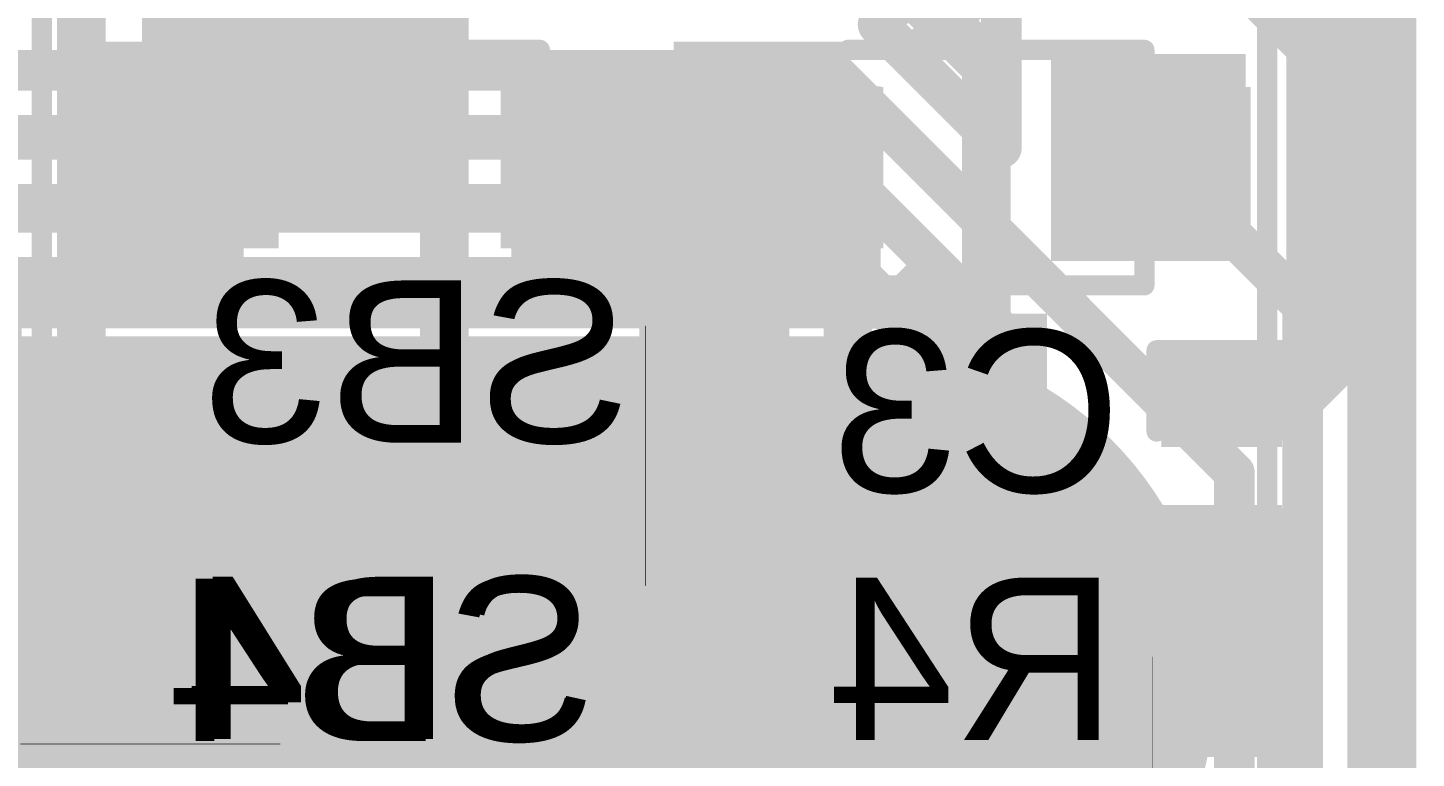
# Model space of a CAD drawing. Header units: millimetres. Extents: x -1.12 to 0.87, y -0.24 to 1.5.
# Drawn here: x -0.2672 to 0.075, y 0.5165 to 0.6965 of the extents above; entities that cross this region are included whole.
import ezdxf

# ---------------------------------------------------------------- set-up
doc = ezdxf.new("R2010")
doc.units = ezdxf.units.MM
doc.header["$MEASUREMENT"] = 0
for name, color, linetype in [('BottomLayer', 5, 'Continuous'), ('BottomOverlay', 54, 'Continuous'), ('BottomPaste', 16, 'Continuous'), ('BottomSolder', 6, 'Continuous'), ('Mechanical2', 216, 'Continuous'), ('TopLayer', 1, 'Continuous'), ('TopOverlay', 2, 'Continuous'), ('TopPaste', 8, 'Continuous'), ('TopSolder', 216, 'Continuous'), ('ViaHoleLayer', 16, 'Continuous')]:
    doc.layers.add(name, color=color, linetype=linetype)
doc.styles.add('Arial', font='', dxfattribs={"height": 0.2})
doc.styles.get('Arial').set_extended_font_data('Arial')

# ---------------------------------------------------------------- blocks, each defined once
blk = doc.blocks.new('S______B______0402_B_8')
at = {"layer": 'BottomLayer'}
for points in [[(-0.0095, 0.0125), (-0.0095, -0.0125), (-0.0275, -0.0125), (-0.0275, 0.0125)], [(0.0275, 0.0125), (0.0275, -0.0125), (0.0095, -0.0125), (0.0095, 0.0125)]]:
    blk.add_hatch(color=5, dxfattribs=at).paths.add_polyline_path(points)
at = {"layer": 'BottomPaste'}
for points in [[(-0.0095, 0.0125), (-0.0095, -0.0125), (-0.0275, -0.0125), (-0.0275, 0.0125)], [(0.0275, 0.0125), (0.0275, -0.0125), (0.0095, -0.0125), (0.0095, 0.0125)]]:
    blk.add_hatch(color=16, dxfattribs=at).paths.add_polyline_path(points)
at = {"layer": 'BottomSolder'}
for points in [[(-0.00733, 0.01467), (-0.00733, -0.01467), (-0.02967, -0.01467), (-0.02967, 0.01467)], [(0.02967, 0.01467), (0.02967, -0.01467), (0.00733, -0.01467), (0.00733, 0.01467)]]:
    blk.add_hatch(color=6, dxfattribs=at).paths.add_polyline_path(points)
at = {"layer": 'BottomOverlay'}
for points, const_width in [([(0.031, 0.016), (-0.031, 0.016)], 0.005), ([(-0.031, 0.016), (-0.031, -0.016)], 0.005), ([(0.031, 0.016), (0.031, -0.016)], 0.005), ([(0.032, 0.017), (-0.032, 0.017)], 0.000127), ([(0.031, -0.016), (-0.031, -0.016)], 0.005)]:
    blk.add_lwpolyline(points, dxfattribs=dict(at, const_width=const_width))
for points, const_width in [([(-0.03225, 0.016, 1), (-0.02975, 0.016, 1)], 0.0025), ([(-0.03225, 0.016, 1), (-0.02975, 0.016, 1)], 0.0025), ([(0.02975, 0.016, 1), (0.03225, 0.016, 1)], 0.0025), ([(0.02975, 0.016, 1), (0.03225, 0.016, 1)], 0.0025), ([(-0.03203, 0.017, 1), (-0.03197, 0.017, 1)], 0.0000635), ([(0.03197, 0.017, 1), (0.03203, 0.017, 1)], 0.0000635), ([(-0.03225, -0.016, 1), (-0.02975, -0.016, 1)], 0.0025), ([(-0.03225, -0.016, 1), (-0.02975, -0.016, 1)], 0.0025), ([(0.02975, -0.016, 1), (0.03225, -0.016, 1)], 0.0025), ([(0.02975, -0.016, 1), (0.03225, -0.016, 1)], 0.0025)]:
    blk.add_lwpolyline(points, format="xyb", close=True, dxfattribs=dict(at, const_width=const_width))
at = {"layer": 'BottomOverlay', "text_generation_flag": 2}
blk.add_text('SB4', height=0.04, rotation=-180, dxfattribs=at).set_placement((-0.10975, 0.01579))
blk = doc.blocks.new('S______B______0402_B_9')
at = {"layer": 'BottomLayer'}
for points in [[(-0.0095, 0.0125), (-0.0095, -0.0125), (-0.0275, -0.0125), (-0.0275, 0.0125)], [(0.0275, 0.0125), (0.0275, -0.0125), (0.0095, -0.0125), (0.0095, 0.0125)]]:
    blk.add_hatch(color=5, dxfattribs=at).paths.add_polyline_path(points)
at = {"layer": 'BottomPaste'}
for points in [[(-0.0095, 0.0125), (-0.0095, -0.0125), (-0.0275, -0.0125), (-0.0275, 0.0125)], [(0.0275, 0.0125), (0.0275, -0.0125), (0.0095, -0.0125), (0.0095, 0.0125)]]:
    blk.add_hatch(color=16, dxfattribs=at).paths.add_polyline_path(points)
at = {"layer": 'BottomSolder'}
for points in [[(-0.00733, 0.01467), (-0.00733, -0.01467), (-0.02967, -0.01467), (-0.02967, 0.01467)], [(0.02967, 0.01467), (0.02967, -0.01467), (0.00733, -0.01467), (0.00733, 0.01467)]]:
    blk.add_hatch(color=6, dxfattribs=at).paths.add_polyline_path(points)
at = {"layer": 'BottomOverlay'}
for points, const_width in [([(-0.031, 0.016), (0.031, 0.016)], 0.005), ([(-0.031, 0.016), (-0.031, -0.016)], 0.005), ([(0.031, 0.016), (0.031, -0.016)], 0.005), ([(-0.032, 0.017), (0.032, 0.017)], 0.000127), ([(-0.031, -0.016), (0.031, -0.016)], 0.005)]:
    blk.add_lwpolyline(points, dxfattribs=dict(at, const_width=const_width))
for points, const_width in [([(-0.03225, 0.016, 1), (-0.02975, 0.016, 1)], 0.0025), ([(-0.03225, 0.016, 1), (-0.02975, 0.016, 1)], 0.0025), ([(0.02975, 0.016, 1), (0.03225, 0.016, 1)], 0.0025), ([(0.02975, 0.016, 1), (0.03225, 0.016, 1)], 0.0025), ([(-0.03203, 0.017, 1), (-0.03197, 0.017, 1)], 0.0000635), ([(0.03197, 0.017, 1), (0.03203, 0.017, 1)], 0.0000635), ([(-0.03225, -0.016, 1), (-0.02975, -0.016, 1)], 0.0025), ([(-0.03225, -0.016, 1), (-0.02975, -0.016, 1)], 0.0025), ([(0.02975, -0.016, 1), (0.03225, -0.016, 1)], 0.0025), ([(0.02975, -0.016, 1), (0.03225, -0.016, 1)], 0.0025)]:
    blk.add_lwpolyline(points, format="xyb", close=True, dxfattribs=dict(at, const_width=const_width))
blk = doc.blocks.new('CAP_0402_B_18')
at = {"layer": 'BottomLayer'}
for points in [[(-0.0095, 0.0125), (-0.0095, -0.0125), (-0.0275, -0.0125), (-0.0275, 0.0125)], [(0.0275, 0.0125), (0.0275, -0.0125), (0.0095, -0.0125), (0.0095, 0.0125)]]:
    blk.add_hatch(color=5, dxfattribs=at).paths.add_polyline_path(points)
at = {"layer": 'BottomPaste'}
for points in [[(-0.0095, 0.0125), (-0.0095, -0.0125), (-0.0275, -0.0125), (-0.0275, 0.0125)], [(0.0275, 0.0125), (0.0275, -0.0125), (0.0095, -0.0125), (0.0095, 0.0125)]]:
    blk.add_hatch(color=16, dxfattribs=at).paths.add_polyline_path(points)
at = {"layer": 'BottomSolder'}
for points in [[(-0.00714, 0.01486), (-0.00714, -0.01486), (-0.02986, -0.01486), (-0.02986, 0.01486)], [(0.02986, 0.01486), (0.02986, -0.01486), (0.00714, -0.01486), (0.00714, 0.01486)]]:
    blk.add_hatch(color=6, dxfattribs=at).paths.add_polyline_path(points)
at = {"layer": 'BottomOverlay', "const_width": 0.005}
for points in [[(-0.011, 0.016), (-0.031, 0.016)], [(-0.031, -0.016), (-0.031, 0.016)], [(0.031, 0.016), (0.011, 0.016)], [(0.031, -0.016), (0.031, 0.016)], [(-0.011, -0.016), (-0.031, -0.016)], [(0.031, -0.016), (0.011, -0.016)]]:
    blk.add_lwpolyline(points, dxfattribs=at)
at = {"layer": 'BottomOverlay', "const_width": 0.0025}
for points in [[(-0.03225, 0.016, 1), (-0.02975, 0.016, 1)], [(-0.03225, 0.016, 1), (-0.02975, 0.016, 1)], [(-0.01225, 0.016, 1), (-0.00975, 0.016, 1)], [(0.00975, 0.016, 1), (0.01225, 0.016, 1)], [(0.02975, 0.016, 1), (0.03225, 0.016, 1)], [(0.02975, 0.016, 1), (0.03225, 0.016, 1)], [(-0.03225, -0.016, 1), (-0.02975, -0.016, 1)], [(-0.03225, -0.016, 1), (-0.02975, -0.016, 1)], [(-0.01225, -0.016, 1), (-0.00975, -0.016, 1)], [(0.00975, -0.016, 1), (0.01225, -0.016, 1)], [(0.02975, -0.016, 1), (0.03225, -0.016, 1)], [(0.02975, -0.016, 1), (0.03225, -0.016, 1)]]:
    blk.add_lwpolyline(points, format="xyb", close=True, dxfattribs=at)
blk = doc.blocks.new('TC33X_2_104E__B_22')
at = {"layer": 'BottomLayer'}
for points in [[(-0.02362, 0.02362), (0.02362, 0.02362), (0.02362, -0.02362), (-0.02362, -0.02362)], [(0.05512, 0.02362), (0.10236, 0.02362), (0.10236, -0.02362), (0.05512, -0.02362)], [(0.00787, -0.07087), (0.07087, -0.07087), (0.07087, -0.12992), (0.00787, -0.12992)]]:
    blk.add_hatch(color=5, dxfattribs=at).paths.add_polyline_path(points)
at = {"layer": 'BottomPaste'}
for points in [[(-0.02362, 0.02362), (0.02362, 0.02362), (0.02362, -0.02362), (-0.02362, -0.02362)], [(0.05512, 0.02362), (0.10236, 0.02362), (0.10236, -0.02362), (0.05512, -0.02362)], [(0.00787, -0.07087), (0.07087, -0.07087), (0.07087, -0.12992), (0.00787, -0.12992)]]:
    blk.add_hatch(color=16, dxfattribs=at).paths.add_polyline_path(points)
at = {"layer": 'BottomSolder'}
for points in [[(-0.02762, 0.02762), (0.02762, 0.02762), (0.02762, -0.02762), (-0.02762, -0.02762)], [(0.05112, 0.02762), (0.10636, 0.02762), (0.10636, -0.02762), (0.05112, -0.02762)], [(0.00387, -0.06687), (0.07487, -0.06687), (0.07487, -0.13392), (0.00387, -0.13392)]]:
    blk.add_hatch(color=6, dxfattribs=at).paths.add_polyline_path(points)
at = {"layer": 'BottomOverlay', "const_width": 0.005}
for points in [[(-0.03252, 0.02776), (-0.03252, -0.11231)], [(0.11126, 0.02776), (-0.03252, 0.02776)], [(0.11126, 0.02776), (0.11126, -0.11231)], [(-0.038, 0.005), (-0.043, 0.01)], [(-0.043, 0.01), (-0.043, 0)], [(-0.038, 0.005), (-0.043, 0)], [(-0.02063, -0.1242), (-0.03252, -0.11231)], [(0.11126, -0.11231), (0.09937, -0.1242)], [(-0.00063, -0.1242), (-0.02063, -0.1242)], [(0.09937, -0.1242), (0.07937, -0.1242)]]:
    blk.add_lwpolyline(points, dxfattribs=at)
at = {"layer": 'BottomOverlay', "const_width": 0.0025}
for points in [[(-0.03377, 0.02776, 1), (-0.03127, 0.02776, 1)], [(-0.03377, 0.02776, 1), (-0.03127, 0.02776, 1)], [(0.11001, 0.02776, 1), (0.11251, 0.02776, 1)], [(0.11001, 0.02776, 1), (0.11251, 0.02776, 1)], [(-0.04425, 0.01, 1), (-0.04175, 0.01, 1)], [(-0.04425, 0.01, 1), (-0.04175, 0.01, 1)], [(-0.03925, 0.005, 1), (-0.03675, 0.005, 1)], [(-0.03925, 0.005, 1), (-0.03675, 0.005, 1)], [(-0.04425, 0, 1), (-0.04175, 0, 1)], [(-0.04425, 0, 1), (-0.04175, 0, 1)], [(-0.03377, -0.11231, 1), (-0.03127, -0.11231, 1)], [(-0.03377, -0.11231, 1), (-0.03127, -0.11231, 1)], [(0.11001, -0.11231, 1), (0.11251, -0.11231, 1)], [(0.11001, -0.11231, 1), (0.11251, -0.11231, 1)], [(-0.02188, -0.1242, 1), (-0.01938, -0.1242, 1)], [(-0.02188, -0.1242, 1), (-0.01938, -0.1242, 1)], [(-0.00188, -0.1242, 1), (0.00062, -0.1242, 1)], [(0.07812, -0.1242, 1), (0.08062, -0.1242, 1)], [(0.09812, -0.1242, 1), (0.10062, -0.1242, 1)], [(0.09812, -0.1242, 1), (0.10062, -0.1242, 1)]]:
    blk.add_lwpolyline(points, format="xyb", close=True, dxfattribs=at)
blk = doc.blocks.new('RES_0402_B_27')
at = {"layer": 'BottomLayer'}
for points in [[(-0.0095, 0.0125), (-0.0095, -0.0125), (-0.0275, -0.0125), (-0.0275, 0.0125)], [(0.0275, 0.0125), (0.0275, -0.0125), (0.0095, -0.0125), (0.0095, 0.0125)]]:
    blk.add_hatch(color=5, dxfattribs=at).paths.add_polyline_path(points)
at = {"layer": 'BottomPaste'}
for points in [[(-0.0095, 0.0125), (-0.0095, -0.0125), (-0.0275, -0.0125), (-0.0275, 0.0125)], [(0.0275, 0.0125), (0.0275, -0.0125), (0.0095, -0.0125), (0.0095, 0.0125)]]:
    blk.add_hatch(color=16, dxfattribs=at).paths.add_polyline_path(points)
at = {"layer": 'BottomSolder'}
for points in [[(-0.00733, 0.01467), (-0.00733, -0.01467), (-0.02967, -0.01467), (-0.02967, 0.01467)], [(0.02967, 0.01467), (0.02967, -0.01467), (0.00733, -0.01467), (0.00733, 0.01467)]]:
    blk.add_hatch(color=6, dxfattribs=at).paths.add_polyline_path(points)
at = {"layer": 'BottomOverlay'}
for points, const_width in [([(-0.031, 0.016), (-0.031, -0.016)], 0.005), ([(-0.031, 0.016), (0.031, 0.016)], 0.005), ([(0.031, 0.016), (0.031, -0.016)], 0.005), ([(-0.032, 0.017), (0.032, 0.017)], 0.000127), ([(-0.031, -0.016), (0.031, -0.016)], 0.005)]:
    blk.add_lwpolyline(points, dxfattribs=dict(at, const_width=const_width))
for points, const_width in [([(-0.03225, 0.016, 1), (-0.02975, 0.016, 1)], 0.0025), ([(-0.03225, 0.016, 1), (-0.02975, 0.016, 1)], 0.0025), ([(0.02975, 0.016, 1), (0.03225, 0.016, 1)], 0.0025), ([(0.02975, 0.016, 1), (0.03225, 0.016, 1)], 0.0025), ([(-0.03203, 0.017, 1), (-0.03197, 0.017, 1)], 0.0000635), ([(0.03197, 0.017, 1), (0.03203, 0.017, 1)], 0.0000635), ([(-0.03225, -0.016, 1), (-0.02975, -0.016, 1)], 0.0025), ([(-0.03225, -0.016, 1), (-0.02975, -0.016, 1)], 0.0025), ([(0.02975, -0.016, 1), (0.03225, -0.016, 1)], 0.0025), ([(0.02975, -0.016, 1), (0.03225, -0.016, 1)], 0.0025)]:
    blk.add_lwpolyline(points, format="xyb", close=True, dxfattribs=dict(at, const_width=const_width))
blk = doc.blocks.new('SOD_323_B_30')
at = {"layer": 'BottomLayer'}
for points in [[(-0.02953, -0.01772), (-0.06102, -0.01772), (-0.06102, 0.01772), (-0.02953, 0.01772)], [(0.06102, -0.01772), (0.02953, -0.01772), (0.02953, 0.01772), (0.06102, 0.01772)]]:
    blk.add_hatch(color=5, dxfattribs=at).paths.add_polyline_path(points)
at = {"layer": 'BottomOverlay'}
for points in [[(-0.079, 0.019), (-0.036, 0.019), (-0.036, 0.031), (-0.079, 0.031)], [(-0.079, -0.02), (-0.062, -0.02), (-0.062, 0.02), (-0.079, 0.02)], [(-0.079, -0.031), (-0.036, -0.031), (-0.036, -0.019), (-0.079, -0.019)]]:
    blk.add_hatch(color=54, dxfattribs=at).paths.add_polyline_path(points)
at = {"layer": 'BottomPaste'}
for points in [[(-0.02953, -0.01772), (-0.06102, -0.01772), (-0.06102, 0.01772), (-0.02953, 0.01772)], [(0.06102, -0.01772), (0.02953, -0.01772), (0.02953, 0.01772), (0.06102, 0.01772)]]:
    blk.add_hatch(color=16, dxfattribs=at).paths.add_polyline_path(points)
at = {"layer": 'BottomSolder'}
for points in [[(-0.02736, -0.01988), (-0.06319, -0.01988), (-0.06319, 0.01988), (-0.02736, 0.01988)], [(0.06319, -0.01988), (0.02736, -0.01988), (0.02736, 0.01988), (0.06319, 0.01988)]]:
    blk.add_hatch(color=6, dxfattribs=at).paths.add_polyline_path(points)
at = {"layer": 'BottomOverlay', "const_width": 0.005}
for points in [[(-0.036, 0.029), (0.037, 0.029)], [(0.037, 0.022), (0.037, 0.029)], [(0.037, -0.029), (0.037, -0.022)], [(-0.036, -0.029), (0.037, -0.029)]]:
    blk.add_lwpolyline(points, dxfattribs=at)
at = {"layer": 'BottomOverlay', "const_width": 0.0025}
for points in [[(-0.03725, 0.029, 1), (-0.03475, 0.029, 1)], [(0.03575, 0.029, 1), (0.03825, 0.029, 1)], [(0.03575, 0.029, 1), (0.03825, 0.029, 1)], [(0.03575, 0.022, 1), (0.03825, 0.022, 1)], [(0.03575, -0.022, 1), (0.03825, -0.022, 1)], [(-0.03725, -0.029, 1), (-0.03475, -0.029, 1)], [(0.03575, -0.029, 1), (0.03825, -0.029, 1)], [(0.03575, -0.029, 1), (0.03825, -0.029, 1)]]:
    blk.add_lwpolyline(points, format="xyb", close=True, dxfattribs=at)
blk = doc.blocks.new('SOD_323_B_31')
at = {"layer": 'BottomLayer'}
for points in [[(-0.02953, -0.01772), (-0.06102, -0.01772), (-0.06102, 0.01772), (-0.02953, 0.01772)], [(0.06102, -0.01772), (0.02953, -0.01772), (0.02953, 0.01772), (0.06102, 0.01772)]]:
    blk.add_hatch(color=5, dxfattribs=at).paths.add_polyline_path(points)
at = {"layer": 'BottomOverlay'}
for points in [[(-0.079, 0.019), (-0.036, 0.019), (-0.036, 0.031), (-0.079, 0.031)], [(-0.079, -0.02), (-0.062, -0.02), (-0.062, 0.02), (-0.079, 0.02)], [(-0.079, -0.031), (-0.036, -0.031), (-0.036, -0.019), (-0.079, -0.019)]]:
    blk.add_hatch(color=54, dxfattribs=at).paths.add_polyline_path(points)
at = {"layer": 'BottomPaste'}
for points in [[(-0.02953, -0.01772), (-0.06102, -0.01772), (-0.06102, 0.01772), (-0.02953, 0.01772)], [(0.06102, -0.01772), (0.02953, -0.01772), (0.02953, 0.01772), (0.06102, 0.01772)]]:
    blk.add_hatch(color=16, dxfattribs=at).paths.add_polyline_path(points)
at = {"layer": 'BottomSolder'}
for points in [[(-0.02736, -0.01988), (-0.06319, -0.01988), (-0.06319, 0.01988), (-0.02736, 0.01988)], [(0.06319, -0.01988), (0.02736, -0.01988), (0.02736, 0.01988), (0.06319, 0.01988)]]:
    blk.add_hatch(color=6, dxfattribs=at).paths.add_polyline_path(points)
at = {"layer": 'BottomOverlay', "const_width": 0.005}
for points in [[(-0.036, 0.029), (0.037, 0.029)], [(0.037, 0.022), (0.037, 0.029)], [(0.037, -0.029), (0.037, -0.022)], [(-0.036, -0.029), (0.037, -0.029)]]:
    blk.add_lwpolyline(points, dxfattribs=at)
at = {"layer": 'BottomOverlay', "const_width": 0.0025}
for points in [[(-0.03725, 0.029, 1), (-0.03475, 0.029, 1)], [(0.03575, 0.029, 1), (0.03825, 0.029, 1)], [(0.03575, 0.029, 1), (0.03825, 0.029, 1)], [(0.03575, 0.022, 1), (0.03825, 0.022, 1)], [(0.03575, -0.022, 1), (0.03825, -0.022, 1)], [(-0.03725, -0.029, 1), (-0.03475, -0.029, 1)], [(0.03575, -0.029, 1), (0.03825, -0.029, 1)], [(0.03575, -0.029, 1), (0.03825, -0.029, 1)]]:
    blk.add_lwpolyline(points, format="xyb", close=True, dxfattribs=at)
blk = doc.blocks.new('SEMG_SENSOR_33')
at = {"layer": 'TopLayer'}
h = blk.add_hatch(color=1, dxfattribs=at)
edge = h.paths.add_edge_path()
edge.add_arc((-0.12401, -0.0005), 0.08268, 90, 270)
edge.add_line((-0.12401, -0.08318), (0.12402, -0.08318))
edge.add_arc((0.12402, -0.0005), 0.08268, 270, 450)
edge.add_line((0.12402, 0.08217), (-0.12401, 0.08217))
at = {"layer": 'TopPaste'}
h = blk.add_hatch(color=8, dxfattribs=at)
edge = h.paths.add_edge_path()
edge.add_arc((-0.12401, -0.0005), 0.08268, 90, 270)
edge.add_line((-0.12401, -0.08318), (0.12402, -0.08318))
edge.add_arc((0.12402, -0.0005), 0.08268, 270, 450)
edge.add_line((0.12402, 0.08217), (-0.12401, 0.08217))
at = {"layer": 'TopSolder'}
h = blk.add_hatch(color=216, dxfattribs=at)
edge = h.paths.add_edge_path()
edge.add_arc((-0.12401, -0.0005), 0.08668, 90, 270)
edge.add_line((-0.12401, -0.08718), (0.12402, -0.08718))
edge.add_arc((0.12402, -0.0005), 0.08668, 270, 450)
edge.add_line((0.12402, 0.08617), (-0.12401, 0.08617))
at = {"layer": 'TopOverlay', "const_width": 0.005}
blk.add_lwpolyline([(0.22375, -0.43172), (0.22375, 0.43172)], dxfattribs=at)

msp = doc.modelspace()

# ---------------------------------------------------------------- hatches: boundary and pattern name
at = {"layer": 'BottomLayer'}
for points in [[(-0.239, 0.646), (-0.159, 0.646), (-0.159, 0.732), (-0.239, 0.732)], [(-0.015, 0.639), (0.033, 0.639), (0.033, 0.69), (-0.015, 0.69)], [(-0.148, 0.626), (-0.057, 0.626), (-0.057, 0.682), (-0.148, 0.682)], [(-0.04598, 0.48), (-0.01598, 0.48), (-0.01598, 0.626), (-0.04598, 0.626)], [(-0.143, 0.593), (-0.083, 0.593), (-0.083, 0.619), (-0.143, 0.619)], [(-0.00098, 0.519), (0.04602, 0.519), (0.04602, 0.578), (-0.00098, 0.578)], [(-0.00098, 0.519), (0.04602, 0.519), (0.04602, 0.539), (-0.00098, 0.539)]]:
    msp.add_hatch(color=5, dxfattribs=at).paths.add_polyline_path(points)
h = msp.add_hatch(color=5, dxfattribs=at)
edge = h.paths.add_edge_path()
edge.add_arc((-0.002, 0.677), 0.01181, 0, 360)
h = msp.add_hatch(color=5, dxfattribs=at)
edge = h.paths.add_edge_path()
edge.add_arc((-0.11, 0.652), 0.01181, 0, 360)
h = msp.add_hatch(color=5, dxfattribs=at)
edge = h.paths.add_edge_path()
edge.add_arc((-0.218, 0.566), 0.01181, 0, 360)
h = msp.add_hatch(color=5, dxfattribs=at)
edge = h.paths.add_edge_path()
edge.add_arc((-0.098, 0.546), 0.01181, 0, 360)
at = {"layer": 'TopLayer'}
h = msp.add_hatch(color=1, dxfattribs=at)
edge = h.paths.add_edge_path()
edge.add_arc((-0.002, 0.677), 0.01181, 0, 360)
h = msp.add_hatch(color=1, dxfattribs=at)
edge = h.paths.add_edge_path()
edge.add_arc((-0.11, 0.652), 0.01181, 0, 360)
h = msp.add_hatch(color=1, dxfattribs=at)
edge = h.paths.add_edge_path()
edge.add_arc((-0.218, 0.566), 0.01181, 0, 360)
h = msp.add_hatch(color=1, dxfattribs=at)
edge = h.paths.add_edge_path()
edge.add_arc((-0.098, 0.546), 0.01181, 0, 360)
at = {"layer": 'ViaHoleLayer'}
h = msp.add_hatch(color=16, dxfattribs=at)
edge = h.paths.add_edge_path()
edge.add_arc((-0.002, 0.677), 0.00591, 0, 360)
h = msp.add_hatch(color=16, dxfattribs=at)
edge = h.paths.add_edge_path()
edge.add_arc((-0.11, 0.652), 0.00591, 0, 360)
h = msp.add_hatch(color=16, dxfattribs=at)
edge = h.paths.add_edge_path()
edge.add_arc((-0.218, 0.566), 0.00591, 0, 360)
h = msp.add_hatch(color=16, dxfattribs=at)
edge = h.paths.add_edge_path()
edge.add_arc((-0.098, 0.546), 0.00591, 0, 360)

# ---------------------------------------------------------------- linework, layer by layer
at = {"layer": 'BottomLayer'}
for points, const_width in [([(-0.25398, 0.542), (-0.25398, 0.768)], 0.012), ([(-0.002, 0.747), (0.052, 0.693)], 0.018), ([(-0.1645, 0.432), (-0.1645, 0.716)], 0.012), ([(-0.06198, 0.718), (-0.03098, 0.687)], 0.012), ([(0.052, 0.61504), (0.052, 0.693)], 0.018), ([(-0.03098, 0.517), (-0.03098, 0.687)], 0.012), ([(-0.002, 0.677), (0.00028, 0.67472)], 0.01), ([(0.00028, 0.67472), (0.00553, 0.67472)], 0.01), ([(0.00553, 0.67472), (0.01628, 0.66397)], 0.01), ([(-0.21917, 0.664), (-0.211, 0.65583)], 0.01), ([(0.01628, 0.662), (0.01628, 0.66397)], 0.01), ([(-0.211, 0.65583), (-0.211, 0.65992)], 0.01), ([(-0.07428, 0.662), (-0.065, 0.65272)], 0.01), ([(-0.065, 0.49363), (-0.065, 0.65272)], 0.012), ([(-0.113, 0.649), (-0.11, 0.649)], 0.012), ([(-0.11, 0.642), (-0.11, 0.649)], 0.012), ([(0.04146, 0.6045), (0.052, 0.61504)], 0.018), ([(-0.102, 0.6055), (-0.098, 0.6095)], 0.01), ([(0.02702, 0.6045), (0.04146, 0.6045)], 0.018), ([(-0.137, 0.59964), (-0.13114, 0.6055)], 0.01), ([(-0.13114, 0.6055), (-0.102, 0.6055)], 0.01), ([(-0.137, 0.44656), (-0.137, 0.59964)], 0.01), ([(-0.098, 0.546), (-0.098, 0.5725)], 0.012), ([(-0.218, 0.5395), (-0.218, 0.566)], 0.012), ([(-0.2555, 0.4795), (-0.2555, 0.537)], 0.015)]:
    msp.add_lwpolyline(points, dxfattribs=dict(at, const_width=const_width))
for points, const_width in [([(0.0475, 0.693, 1), (0.0565, 0.693, 1)], 0.009), ([(0.0475, 0.693, 1), (0.0565, 0.693, 1)], 0.009), ([(-0.03398, 0.687, 1), (-0.02798, 0.687, 1)], 0.006), ([(-0.03398, 0.687, 1), (-0.02798, 0.687, 1)], 0.006), ([(-0.0045, 0.677, 1), (0.0005, 0.677, 1)], 0.005), ([(-0.00222, 0.67472, 1), (0.00278, 0.67472, 1)], 0.005), ([(-0.00222, 0.67472, 1), (0.00278, 0.67472, 1)], 0.005), ([(0.00303, 0.67472, 1), (0.00803, 0.67472, 1)], 0.005), ([(0.00303, 0.67472, 1), (0.00803, 0.67472, 1)], 0.005), ([(-0.22167, 0.664, 1), (-0.21667, 0.664, 1)], 0.005), ([(0.01378, 0.66397, 1), (0.01878, 0.66397, 1)], 0.005), ([(0.01378, 0.66397, 1), (0.01878, 0.66397, 1)], 0.005), ([(-0.2135, 0.65992, 1), (-0.2085, 0.65992, 1)], 0.005), ([(-0.07678, 0.662, 1), (-0.07178, 0.662, 1)], 0.005), ([(0.01378, 0.662, 1), (0.01878, 0.662, 1)], 0.005), ([(-0.2135, 0.65583, 1), (-0.2085, 0.65583, 1)], 0.005), ([(-0.2135, 0.65583, 1), (-0.2085, 0.65583, 1)], 0.005), ([(-0.068, 0.65272, 1), (-0.062, 0.65272, 1)], 0.006), ([(-0.0675, 0.65272, 1), (-0.0625, 0.65272, 1)], 0.005), ([(-0.116, 0.649, 1), (-0.11, 0.649, 1)], 0.006), ([(-0.113, 0.649, 1), (-0.107, 0.649, 1)], 0.006), ([(-0.113, 0.649, 1), (-0.107, 0.649, 1)], 0.006), ([(-0.113, 0.642, 1), (-0.107, 0.642, 1)], 0.006), ([(0.0475, 0.61504, 1), (0.0565, 0.61504, 1)], 0.009), ([(0.0475, 0.61504, 1), (0.0565, 0.61504, 1)], 0.009), ([(-0.1005, 0.6095, 1), (-0.0955, 0.6095, 1)], 0.005), ([(0.02252, 0.6045, 1), (0.03152, 0.6045, 1)], 0.009), ([(0.03696, 0.6045, 1), (0.04596, 0.6045, 1)], 0.009), ([(0.03696, 0.6045, 1), (0.04596, 0.6045, 1)], 0.009), ([(-0.13364, 0.6055, 1), (-0.12864, 0.6055, 1)], 0.005), ([(-0.13364, 0.6055, 1), (-0.12864, 0.6055, 1)], 0.005), ([(-0.1045, 0.6055, 1), (-0.0995, 0.6055, 1)], 0.005), ([(-0.1045, 0.6055, 1), (-0.0995, 0.6055, 1)], 0.005), ([(-0.1395, 0.59964, 1), (-0.1345, 0.59964, 1)], 0.005), ([(-0.1395, 0.59964, 1), (-0.1345, 0.59964, 1)], 0.005), ([(-0.101, 0.5725, 1), (-0.095, 0.5725, 1)], 0.006), ([(-0.221, 0.566, 1), (-0.215, 0.566, 1)], 0.006), ([(-0.101, 0.546, 1), (-0.095, 0.546, 1)], 0.006), ([(-0.25698, 0.542, 1), (-0.25098, 0.542, 1)], 0.006), ([(-0.25925, 0.537, 1), (-0.25175, 0.537, 1)], 0.0075), ([(-0.221, 0.5395, 1), (-0.215, 0.5395, 1)], 0.006), ([(-0.03398, 0.517, 1), (-0.02798, 0.517, 1)], 0.006)]:
    msp.add_lwpolyline(points, format="xyb", close=True, dxfattribs=dict(at, const_width=const_width))
at = {"layer": 'Mechanical2', "const_width": 0.01}
msp.add_lwpolyline([(0.07, 0.10427), (0.07, 0.965)], dxfattribs=at)
at = {"layer": 'TopLayer'}
for points, const_width in [([(-0.05763, 0.69726), (-0.02724, 0.72764)], 0.01), ([(-0.02724, 0.66687), (-0.02724, 0.72764)], 0.01), ([(0.063, 0.23), (0.063, 0.72333)], 0.01), ([(-0.04927, 0.6889), (-0.02724, 0.71093)], 0.01), ([(-0.04827, 0.70662), (-0.02724, 0.6856)], 0.01), ([(-0.05763, 0.69726), (-0.02724, 0.66687)], 0.01), ([(-0.32396, 0.686), (-0.069, 0.686)], 0.01), ([(-0.069, 0.686), (0.0302, 0.5868)], 0.01), ([(-0.03513, 0.67476), (-0.02724, 0.68264)], 0.01), ([(-0.002, 0.677), (0.047, 0.628)], 0.01), ([(-0.32396, 0.67), (-0.12401, 0.67)], 0.01), ([(-0.09599, 0.67), (-0.07563, 0.67)], 0.01), ([(-0.07563, 0.67), (-0.02724, 0.62162)], 0.01), ([(-0.34024, 0.669), (-0.12521, 0.669)], 0.01), ([(-0.08721, 0.65096), (-0.0719, 0.66627)], 0.01), ([(-0.09078, 0.66428), (-0.0536, 0.62711)], 0.01), ([(-0.381, 0.652), (-0.11, 0.652)], 0.012), ([(-0.11, 0.652), (-0.10976, 0.652)], 0.012), ([(-0.08245, 0.62744), (-0.05776, 0.65213)], 0.01), ([(-0.34024, 0.635), (-0.12521, 0.635)], 0.01), ([(-0.25949, 0.635), (-0.25192, 0.62744)], 0.01), ([(-0.25215, 0.62744), (-0.24459, 0.635)], 0.01), ([(-0.2312, 0.635), (-0.22364, 0.62744)], 0.01), ([(-0.22387, 0.62744), (-0.21631, 0.635)], 0.01), ([(-0.20292, 0.635), (-0.19536, 0.62744)], 0.01), ([(-0.19558, 0.62744), (-0.18802, 0.635)], 0.01), ([(-0.17463, 0.635), (-0.16707, 0.62744)], 0.01), ([(-0.1673, 0.62744), (-0.15974, 0.635)], 0.01), ([(-0.14635, 0.635), (-0.13879, 0.62744)], 0.01), ([(-0.13902, 0.62744), (-0.13145, 0.635)], 0.01), ([(-0.09234, 0.63756), (-0.08222, 0.62744)], 0.01), ([(-0.05443, 0.62717), (-0.04361, 0.63799)], 0.01), ([(-0.3095, 0.62744), (-0.06147, 0.62744)], 0.01), ([(0.047, 0.47748), (0.047, 0.628)], 0.01), ([(0.0302, 0.4942), (0.0302, 0.5868)], 0.01)]:
    msp.add_lwpolyline(points, dxfattribs=dict(at, const_width=const_width))
for points, const_width in [([(-0.06013, 0.69726, 1), (-0.05513, 0.69726, 1)], 0.005), ([(-0.06013, 0.69726, 1), (-0.05513, 0.69726, 1)], 0.005), ([(-0.05177, 0.6889, 1), (-0.04677, 0.6889, 1)], 0.005), ([(-0.0715, 0.686, 1), (-0.0665, 0.686, 1)], 0.005), ([(-0.0715, 0.686, 1), (-0.0665, 0.686, 1)], 0.005), ([(-0.02974, 0.6856, 1), (-0.02474, 0.6856, 1)], 0.005), ([(-0.02974, 0.68264, 1), (-0.02474, 0.68264, 1)], 0.005), ([(-0.0045, 0.677, 1), (0.0005, 0.677, 1)], 0.005), ([(-0.03763, 0.67476, 1), (-0.03263, 0.67476, 1)], 0.005), ([(-0.12651, 0.67, 1), (-0.12151, 0.67, 1)], 0.005), ([(-0.09849, 0.67, 1), (-0.09349, 0.67, 1)], 0.005), ([(-0.09849, 0.67, 1), (-0.09349, 0.67, 1)], 0.005), ([(-0.07813, 0.67, 1), (-0.07313, 0.67, 1)], 0.005), ([(-0.07813, 0.67, 1), (-0.07313, 0.67, 1)], 0.005), ([(-0.12771, 0.669, 1), (-0.12271, 0.669, 1)], 0.005), ([(-0.0744, 0.66627, 1), (-0.0694, 0.66627, 1)], 0.005), ([(-0.02974, 0.66687, 1), (-0.02474, 0.66687, 1)], 0.005), ([(-0.02974, 0.66687, 1), (-0.02474, 0.66687, 1)], 0.005), ([(-0.09328, 0.66428, 1), (-0.08828, 0.66428, 1)], 0.005), ([(-0.113, 0.652, 1), (-0.107, 0.652, 1)], 0.006), ([(-0.113, 0.652, 1), (-0.107, 0.652, 1)], 0.006), ([(-0.11276, 0.652, 1), (-0.10676, 0.652, 1)], 0.006), ([(-0.08969, 0.652, 1), (-0.08469, 0.652, 1)], 0.005), ([(-0.08969, 0.652, 1), (-0.08469, 0.652, 1)], 0.005), ([(-0.06026, 0.65213, 1), (-0.05526, 0.65213, 1)], 0.005), ([(-0.08971, 0.65096, 1), (-0.08471, 0.65096, 1)], 0.005), ([(-0.26199, 0.635, 1), (-0.25699, 0.635, 1)], 0.005), ([(-0.24709, 0.635, 1), (-0.24209, 0.635, 1)], 0.005), ([(-0.2337, 0.635, 1), (-0.2287, 0.635, 1)], 0.005), ([(-0.21881, 0.635, 1), (-0.21381, 0.635, 1)], 0.005), ([(-0.20542, 0.635, 1), (-0.20042, 0.635, 1)], 0.005), ([(-0.19052, 0.635, 1), (-0.18552, 0.635, 1)], 0.005), ([(-0.17713, 0.635, 1), (-0.17213, 0.635, 1)], 0.005), ([(-0.16224, 0.635, 1), (-0.15724, 0.635, 1)], 0.005), ([(-0.14885, 0.635, 1), (-0.14385, 0.635, 1)], 0.005), ([(-0.13395, 0.635, 1), (-0.12895, 0.635, 1)], 0.005), ([(-0.12771, 0.635, 1), (-0.12271, 0.635, 1)], 0.005), ([(-0.12771, 0.635, 1), (-0.12271, 0.635, 1)], 0.005), ([(-0.09484, 0.63756, 1), (-0.08984, 0.63756, 1)], 0.005), ([(-0.04611, 0.63799, 1), (-0.04111, 0.63799, 1)], 0.005), ([(-0.25465, 0.62744, 1), (-0.24965, 0.62744, 1)], 0.005), ([(-0.25442, 0.62744, 1), (-0.24942, 0.62744, 1)], 0.005), ([(-0.22637, 0.62744, 1), (-0.22137, 0.62744, 1)], 0.005), ([(-0.22614, 0.62744, 1), (-0.22114, 0.62744, 1)], 0.005), ([(-0.19808, 0.62744, 1), (-0.19308, 0.62744, 1)], 0.005), ([(-0.19786, 0.62744, 1), (-0.19286, 0.62744, 1)], 0.005), ([(-0.1698, 0.62744, 1), (-0.1648, 0.62744, 1)], 0.005), ([(-0.16957, 0.62744, 1), (-0.16457, 0.62744, 1)], 0.005), ([(-0.14152, 0.62744, 1), (-0.13652, 0.62744, 1)], 0.005), ([(-0.14129, 0.62744, 1), (-0.13629, 0.62744, 1)], 0.005), ([(-0.08495, 0.62744, 1), (-0.07995, 0.62744, 1)], 0.005), ([(-0.08472, 0.62744, 1), (-0.07972, 0.62744, 1)], 0.005), ([(-0.06397, 0.62744, 1), (-0.05897, 0.62744, 1)], 0.005), ([(-0.06397, 0.62744, 1), (-0.05897, 0.62744, 1)], 0.005), ([(-0.05693, 0.62717, 1), (-0.05193, 0.62717, 1)], 0.005), ([(-0.0561, 0.62711, 1), (-0.0511, 0.62711, 1)], 0.005), ([(0.0445, 0.628, 1), (0.0495, 0.628, 1)], 0.005), ([(0.0445, 0.628, 1), (0.0495, 0.628, 1)], 0.005), ([(-0.02974, 0.62162, 1), (-0.02474, 0.62162, 1)], 0.005), ([(-0.02974, 0.62096, 1), (-0.02474, 0.62096, 1)], 0.005), ([(0.0277, 0.5868, 1), (0.0327, 0.5868, 1)], 0.005), ([(0.0277, 0.5868, 1), (0.0327, 0.5868, 1)], 0.005)]:
    msp.add_lwpolyline(points, format="xyb", close=True, dxfattribs=dict(at, const_width=const_width))
at = {"layer": 'TopLayer', "const_width": 0.01}
for points in [[(-0.09599, 0.67, -0.231332), (-0.08719, 0.652)], [(-0.08719, 0.652, -0.648286), (-0.12521, 0.635)], [(-0.06147, 0.62744, -0.093784), (-0.02724, 0.62096)]]:
    msp.add_lwpolyline(points, format="xyb", dxfattribs=at)

# ---------------------------------------------------------------- block references
for name, p in [('SEMG_SENSOR_33', (-0.18549, 0.53427)), ('SOD_323_B_30', (-0.178, 0.662)), ('SOD_323_B_31', (-0.029, 0.662))]:
    msp.add_blockref(name, p)
for name, p, rotation in [('TC33X_2_104E__B_22', (-0.29626, 0.604), 180), ('S______B______0402_B_9', (-0.098, 0.591), 90), ('CAP_0402_B_18', (0.02702, 0.586), 270), ('S______B______0402_B_8', (-0.237, 0.537), 180), ('RES_0402_B_27', (0.02702, 0.5095), 90)]:
    msp.add_blockref(name, p, dxfattribs=dict(rotation=rotation))

# ---------------------------------------------------------------- texts
at = {"layer": 'BottomOverlay', "style": 'Arial', "text_generation_flag": 2}
for s, p in [('SB3', (-0.1186, 0.59421)), ('C3', (0.00234, 0.58201)), ('SB4', (-0.12725, 0.52074)), ('R4', (0.00132, 0.52101))]:
    msp.add_text(s, height=0.04, dxfattribs=at).set_placement(p)

doc.saveas('drawing.dxf')
